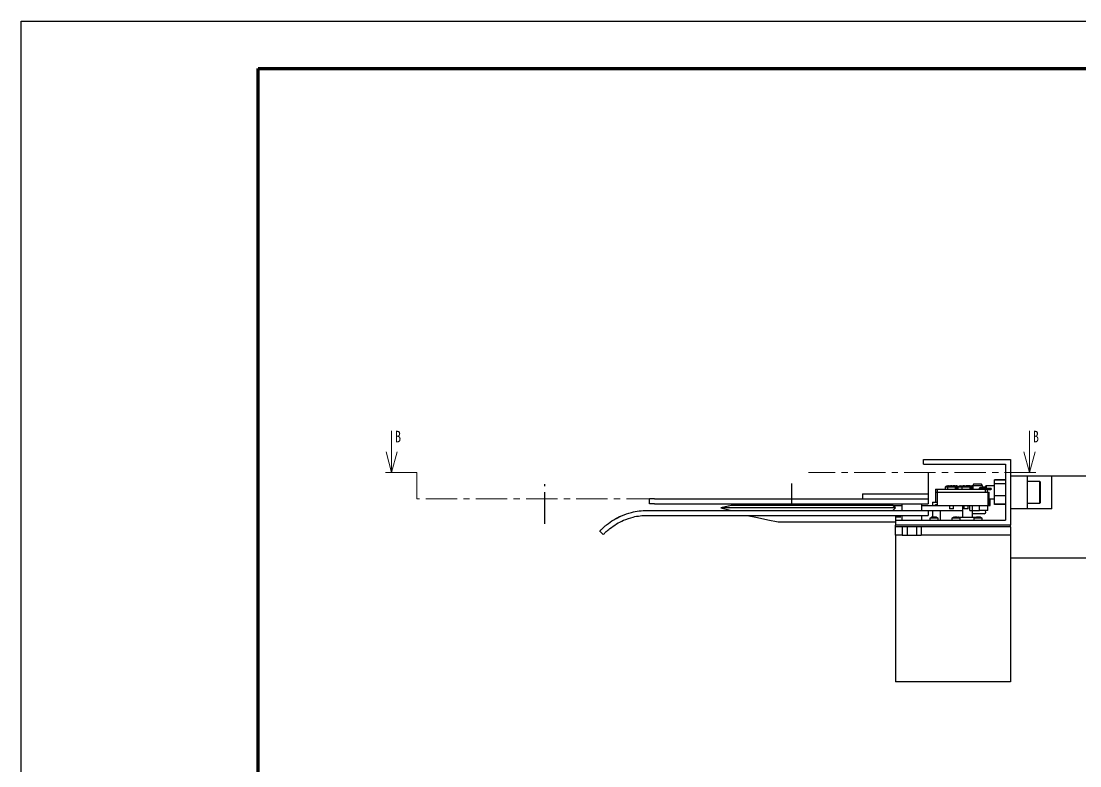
# Model space of a CAD drawing. Header units: millimetres. Extents: x -526 to 1037, y -289 to 1686.
# Drawn here: x -526.3 to -204.8, y 1459.9 to 1686 of the extents above; entities that cross this region are included whole.
import ezdxf
from ezdxf.enums import TextEntityAlignment as Align

# ---------------------------------------------------------------- set-up
doc = ezdxf.new("R2010")
doc.units = ezdxf.units.MM
doc.header["$LTSCALE"] = 0.3
doc.linetypes.add('ACAD_ISO02W100', pattern=[15, 12, -3])
doc.linetypes.add('CENTER', pattern=[50.8, 31.75, -6.35, 6.35, -6.35])
doc.layers.get('0').update_dxf_attribs({"lineweight": 20})
doc.layers.get('Defpoints').update_dxf_attribs({"lineweight": 20})
for name, color, linetype, lineweight in [('中心线', 7, 'CENTER', 20), ('粗实线', 7, 'Continuous', 35), ('虚线', 7, 'ACAD_ISO02W100', 20)]:
    doc.layers.add(name, color=color, linetype=linetype, lineweight=lineweight)
doc.styles.add('SLDTEXTSTYLE1', font='TXT', dxfattribs={"width": 0.75})
doc.styles.add('我的样式', font='txt.shx', dxfattribs={"bigfont": 'gbcbig.shx'})

# ---------------------------------------------------------------- blocks, each defined once
blk = doc.blocks.new('_OPEN30')
at = {"color": 0, "linetype": 'ByBlock', "lineweight": -2}
for p, q in [((-1, 0.267949), (0, 0)), ((0, 0), (-1, -0.267949)), ((0, 0), (-1, 0))]:
    blk.add_line(p, q, dxfattribs=at)
blk = doc.blocks.new('a2图框')
at = {"layer": 'Defpoints', "color": 0, "lineweight": -3}
for p, q in [((-855.36, 604.8), (0, 604.8)), ((-855.36, 0), (-855.36, 604.8))]:
    blk.add_line(p, q, dxfattribs=at)
at = {"layer": 'Defpoints', "color": 0, "lineweight": 70}
for p, q in [((-783.36, 590.4), (-14.4, 590.4)), ((-783.36, 14.4), (-783.36, 590.4))]:
    blk.add_line(p, q, dxfattribs=at)
at = {"layer": 'Defpoints', "color": 0, "style": '我的样式'}
for tag, p in [('(材料)', (-271.89, 78.4)), ('比例', (-248.93, 51.55)), ('(图号)', (-108.44, 51.79)), ('(图名)', (-105.39, 21.78))]:
    blk.add_attdef(tag, p, '', height=7.2, dxfattribs=at)
at = {"layer": 'Defpoints', "color": 0, "lineweight": -3, "style": '我的样式'}
blk.add_attdef('共几张', text='', height=7.2, dxfattribs=at).set_placement((-263.05, 28.43), align=Align.MIDDLE_CENTER)

msp = doc.modelspace()

# ---------------------------------------------------------------- linework, layer by layer
at = {"layer": '中心线', "lineweight": -2}
for p, q in [((-367.222, 1533.406), (-367.222, 1545.451)), ((-292.222, 1539.259), (-292.222, 1545.599))]:
    msp.add_line(p, q, dxfattribs=at)
at = {"layer": '粗实线', "color": 0, "linetype": 'ByBlock', "lineweight": 30}
for p, q in [((-252.301, 1551.429), (-252.301, 1552.929)), ((-252.301, 1552.929), (-225.801, 1552.929)), ((-252.301, 1551.429), (-227.301, 1551.429)), ((-227.301, 1551.429), (-227.301, 1534.429)), ((-225.801, 1552.929), (-225.801, 1532.929)), ((-250.804, 1548.899), (-250.804, 1540.929)), ((-227.301, 1546.676), (-230.701, 1546.676)), ((-230.701, 1546.575), (-230.701, 1546.676)), ((-227.301, 1546.575), (-230.701, 1546.575)), ((-230.701, 1545.521), (-230.701, 1546.575)), ((-225.801, 1547.929), (-220.801, 1547.929)), ((-220.801, 1547.929), (-220.801, 1537.929)), ((-220.801, 1547.929), (-213.301, 1547.929)), ((-213.301, 1537.929), (-213.301, 1547.929)), ((-213.301, 1547.929), (-200.801, 1547.929)), ((-248.638, 1543.929), (-248.638, 1542.929)), ((-248.638, 1543.929), (-248.11, 1543.929)), ((-248.11, 1543.929), (-248.11, 1542.929)), ((-248.11, 1543.929), (-233.52, 1543.929)), ((-245.658, 1544.54), (-245.658, 1543.929)), ((-244.992, 1544.54), (-245.658, 1544.54)), ((-245.231, 1544.798), (-245.231, 1544.8)), ((-245.184, 1544.815), (-245.184, 1544.821)), ((-244.992, 1544.54), (-244.992, 1543.929)), ((-242.887, 1544.54), (-244.992, 1544.54)), ((-244.565, 1544.798), (-244.565, 1544.8)), ((-244.518, 1544.815), (-244.518, 1544.821)), ((-243.645, 1544.812), (-243.611, 1544.8)), ((-242.966, 1544.821), (-242.966, 1544.812)), ((-242.926, 1544.8), (-242.926, 1544.798)), ((-242.492, 1544.54), (-242.887, 1544.54)), ((-242.588, 1544.821), (-242.588, 1544.812)), ((-242.548, 1544.8), (-242.548, 1544.798)), ((-242.114, 1544.54), (-242.508, 1544.54)), ((-242.492, 1543.929), (-242.492, 1544.54)), ((-242.114, 1543.929), (-242.114, 1544.54)), ((-241.806, 1544.54), (-242.114, 1544.54)), ((-242.018, 1544.821), (-242.018, 1544.819)), ((-242.007, 1544.821), (-242.007, 1544.812)), ((-241.966, 1544.8), (-241.966, 1544.798)), ((-241.806, 1544.54), (-241.806, 1543.929)), ((-240.579, 1544.54), (-241.806, 1544.54)), ((-241.379, 1544.798), (-241.379, 1544.8)), ((-241.331, 1544.815), (-241.331, 1544.821)), ((-240.579, 1544.54), (-240.579, 1543.929)), ((-238.474, 1544.54), (-240.579, 1544.54)), ((-240.458, 1544.812), (-240.424, 1544.8)), ((-240.152, 1544.798), (-240.152, 1544.8)), ((-240.105, 1544.815), (-240.105, 1544.821)), ((-239.232, 1544.812), (-239.198, 1544.8)), ((-238.553, 1544.821), (-238.553, 1544.812)), ((-238.513, 1544.8), (-238.513, 1544.798)), ((-238.079, 1544.54), (-238.474, 1544.54)), ((-238.079, 1543.929), (-238.079, 1544.54)), ((-237.895, 1544.54), (-238.079, 1544.54)), ((-237.975, 1544.821), (-237.975, 1544.812)), ((-237.934, 1544.8), (-237.934, 1544.798)), ((-237.501, 1544.54), (-237.895, 1544.54)), ((-237.863, 1544.812), (-237.828, 1544.8)), ((-237.501, 1544.09), (-237.501, 1544.54)), ((-237.308, 1544.54), (-237.501, 1544.54)), ((-237.306, 1544.153), (-237.501, 1544.153)), ((-237.02, 1545.429), (-237.308, 1544.929)), ((-237.308, 1544.929), (-237.308, 1544.153)), ((-237.306, 1544.929), (-237.308, 1544.929)), ((-237.017, 1545.429), (-237.306, 1544.929)), ((-237.306, 1544.929), (-237.306, 1544.065)), ((-237.306, 1544.929), (-237.306, 1543.929)), ((-234.828, 1544.929), (-237.306, 1544.929)), ((-237.017, 1545.429), (-237.02, 1545.429)), ((-235.016, 1545.429), (-237.017, 1545.429)), ((-231.737, 1544.054), (-235.283, 1544.054)), ((-234.594, 1545.429), (-235.016, 1545.429)), ((-234.306, 1544.929), (-234.828, 1544.929)), ((-234.306, 1544.929), (-234.594, 1545.429)), ((-234.306, 1544.929), (-234.594, 1545.429)), ((-234.306, 1544.054), (-234.306, 1544.929)), ((-234.306, 1544.054), (-234.306, 1544.929)), ((-233.301, 1544.526), (-234.306, 1544.526)), ((-234.306, 1544.315), (-233.301, 1544.315)), ((-233.52, 1543.929), (-233.52, 1542.929)), ((-233.52, 1543.851), (-231.811, 1543.851)), ((-233.251, 1544.929), (-233.301, 1544.879)), ((-233.301, 1544.03), (-233.301, 1544.879)), ((-230.701, 1544.929), (-233.251, 1544.929)), ((-233.251, 1544.929), (-233.251, 1544.054)), ((-232.943, 1543.851), (-232.943, 1542.929)), ((-232.943, 1543.805), (-231.778, 1543.805)), ((-232.943, 1543.804), (-231.763, 1543.804)), ((-231.663, 1544.007), (-231.811, 1543.851)), ((-231.778, 1543.805), (-231.767, 1543.898)), ((-227.301, 1545.521), (-230.701, 1545.521)), ((-230.701, 1541.875), (-230.701, 1545.521)), ((-216.901, 1546.179), (-220.801, 1546.179)), ((-216.901, 1539.679), (-216.901, 1546.179)), ((-216.801, 1546.079), (-216.801, 1539.779)), ((-335.436, 1539.429), (-335.436, 1540.929)), ((-333.986, 1540.929), (-335.436, 1540.929)), ((-335.436, 1539.429), (-335.436, 1540.929)), ((-335.436, 1540.929), (-335.436, 1540.929)), ((-333.986, 1540.929), (-321.358, 1540.929)), ((-321.358, 1540.929), (-250.801, 1540.929)), ((-270.801, 1542.429), (-270.801, 1540.929)), ((-270.801, 1542.429), (-250.801, 1542.429)), ((-270.801, 1540.929), (-250.801, 1540.929)), ((-250.801, 1542.429), (-250.801, 1540.929)), ((-250.801, 1540.929), (-250.801, 1539.429)), ((-248.638, 1542.929), (-248.638, 1539.929)), ((-248.638, 1542.929), (-248.11, 1542.929)), ((-248.11, 1542.929), (-248.11, 1538.929)), ((-248.11, 1542.929), (-233.52, 1542.929)), ((-248.11, 1542.929), (-232.61, 1542.929)), ((-232.61, 1538.929), (-232.61, 1542.929)), ((-232.61, 1542.929), (-232.344, 1542.929)), ((-232.344, 1538.929), (-232.344, 1542.929)), ((-232.344, 1540.929), (-230.701, 1540.929)), ((-231.961, 1538.929), (-231.961, 1540.929)), ((-227.301, 1541.875), (-230.701, 1541.875)), ((-230.701, 1539.283), (-230.701, 1541.875)), ((-336.145, 1537.429), (-321.358, 1537.429)), ((-333.986, 1539.429), (-335.436, 1539.429)), ((-333.986, 1539.429), (-321.358, 1539.429)), ((-321.358, 1539.429), (-250.801, 1539.429)), ((-321.358, 1537.429), (-250.801, 1537.429)), ((-310.638, 1538.929), (-313.835, 1538.179)), ((-313.835, 1538.179), (-310.638, 1537.429)), ((-310.612, 1538.929), (-313.809, 1538.179)), ((-313.809, 1538.179), (-310.612, 1537.429)), ((-260.719, 1538.179), (-313.809, 1538.179)), ((-261.608, 1538.929), (-310.612, 1538.929)), ((-260.719, 1538.179), (-261.608, 1538.929)), ((-261.608, 1538.929), (-258.801, 1538.929)), ((-261.608, 1537.429), (-260.719, 1538.179)), ((-258.801, 1539.429), (-258.801, 1537.429)), ((-252.801, 1537.429), (-252.801, 1539.429)), ((-252.801, 1538.929), (-248.11, 1538.929)), ((-250.801, 1537.429), (-250.801, 1535.929)), ((-250.713, 1537.429), (-240.38, 1537.429)), ((-249.551, 1539.929), (-249.551, 1538.929)), ((-249.551, 1539.929), (-248.11, 1539.929)), ((-249.551, 1537.429), (-249.551, 1535.362)), ((-248.301, 1539.179), (-248.11, 1539.15)), ((-248.11, 1538.929), (-232.61, 1538.929)), ((-247.051, 1534.429), (-247.051, 1537.429)), ((-244.367, 1538.929), (-244.367, 1537.929)), ((-243.314, 1537.929), (-244.367, 1537.929)), ((-243.117, 1537.929), (-243.314, 1537.929)), ((-243.117, 1537.929), (-243.117, 1538.929)), ((-240.38, 1538.929), (-240.38, 1535.429)), ((-239.954, 1538.929), (-239.954, 1537.929)), ((-238.901, 1537.929), (-239.954, 1537.929)), ((-238.704, 1537.929), (-238.901, 1537.929)), ((-238.704, 1537.929), (-238.704, 1538.929)), ((-238.166, 1537.429), (-238.166, 1538.929)), ((-238.166, 1537.429), (-237.38, 1537.429)), ((-237.387, 1537.429), (-237.387, 1538.929)), ((-237.38, 1535.429), (-237.38, 1537.429)), ((-237.38, 1537.429), (-235.204, 1537.429)), ((-235.204, 1537.429), (-235.204, 1538.929)), ((-232.761, 1537.429), (-235.204, 1537.429)), ((-232.761, 1537.429), (-232.761, 1538.929)), ((-232.753, 1537.429), (-232.76, 1537.429)), ((-232.753, 1537.429), (-232.753, 1538.929)), ((-232.61, 1538.929), (-232.344, 1538.929)), ((-232.344, 1538.929), (-231.961, 1538.929)), ((-227.301, 1539.283), (-230.701, 1539.283)), ((-230.701, 1539.182), (-230.701, 1539.283)), ((-227.301, 1539.182), (-230.701, 1539.182)), ((-220.801, 1537.929), (-225.801, 1537.929)), ((-220.801, 1539.679), (-216.901, 1539.679)), ((-213.301, 1537.929), (-220.801, 1537.929)), ((-345.516, 1535.011), (-343.937, 1535.822)), ((-336.145, 1535.929), (-321.358, 1535.929)), ((-321.358, 1535.929), (-250.801, 1535.929)), ((-296.391, 1533.929), (-260.801, 1533.929)), ((-260.801, 1535.929), (-260.801, 1534.429)), ((-259.888, 1535.429), (-260.801, 1535.429)), ((-259.888, 1535.379), (-260.801, 1535.379)), ((-260.801, 1534.479), (-259.888, 1534.479)), ((-260.801, 1534.429), (-260.801, 1532.929)), ((-260.801, 1534.429), (-227.301, 1534.429)), ((-259.888, 1535.379), (-259.888, 1535.429)), ((-259.176, 1535.429), (-259.888, 1535.429)), ((-259.176, 1535.379), (-259.888, 1535.379)), ((-259.888, 1534.479), (-259.888, 1534.429)), ((-259.888, 1534.479), (-259.176, 1534.479)), ((-259.176, 1535.379), (-259.176, 1535.429)), ((-259.176, 1534.429), (-259.176, 1534.479)), ((-258.801, 1535.929), (-258.801, 1534.429)), ((-252.801, 1534.429), (-252.801, 1535.929)), ((-250.341, 1535.04), (-250.341, 1534.429)), ((-250.308, 1535.04), (-250.341, 1535.04)), ((-247.841, 1535.04), (-250.308, 1535.04)), ((-248.454, 1535.31), (-248.454, 1535.295)), ((-248.45, 1535.3), (-248.45, 1535.294)), ((-247.841, 1534.429), (-247.841, 1535.04)), ((-243.63, 1535.04), (-243.63, 1534.429)), ((-242.741, 1535.04), (-243.63, 1535.04)), ((-243.052, 1535.294), (-243.052, 1535.3)), ((-243.046, 1535.296), (-243.046, 1535.313)), ((-241.13, 1535.04), (-242.741, 1535.04)), ((-241.88, 1535.429), (-241.88, 1535.334)), ((-241.88, 1535.429), (-238.88, 1535.429)), ((-241.13, 1534.429), (-241.13, 1535.04)), ((-238.88, 1535.429), (-235.88, 1535.429)), ((-234.502, 1536.429), (-237.38, 1536.429)), ((-236.918, 1535.04), (-236.918, 1534.429)), ((-234.812, 1535.04), (-236.918, 1535.04)), ((-236.491, 1535.298), (-236.491, 1535.3)), ((-236.444, 1535.315), (-236.444, 1535.321)), ((-235.88, 1535.33), (-235.88, 1535.429)), ((-235.57, 1535.312), (-235.536, 1535.3)), ((-234.892, 1535.321), (-234.892, 1535.312)), ((-234.851, 1535.3), (-234.851, 1535.298)), ((-234.418, 1535.04), (-234.812, 1535.04)), ((-233.806, 1536.429), (-234.502, 1536.429)), ((-234.418, 1534.429), (-234.418, 1535.04)), ((-350.581, 1531.166), (-349.496, 1530.082)), ((-225.801, 1532.929), (-260.801, 1532.929)), ((-260.801, 1532.429), (-260.801, 1532.929)), ((-225.801, 1532.429), (-260.801, 1532.429)), ((-260.801, 1529.929), (-260.801, 1532.429)), ((-258.687, 1532.429), (-258.687, 1529.829)), ((-257.244, 1532.429), (-257.244, 1529.829)), ((-254.357, 1532.429), (-254.357, 1529.829)), ((-252.914, 1532.429), (-252.914, 1529.829)), ((-225.801, 1532.429), (-225.801, 1532.929)), ((-225.801, 1532.429), (-225.801, 1529.929)), ((-260.801, 1529.929), (-260.801, 1485.429)), ((-258.687, 1529.929), (-260.801, 1529.929)), ((-257.244, 1529.829), (-258.687, 1529.829)), ((-254.357, 1529.829), (-257.244, 1529.829)), ((-252.914, 1529.829), (-254.357, 1529.829)), ((-225.801, 1529.929), (-252.914, 1529.929)), ((-225.801, 1529.929), (-225.801, 1485.429)), ((-200.801, 1522.929), (-225.801, 1522.929)), ((-225.801, 1485.429), (-260.801, 1485.429))]:
    msp.add_line(p, q, dxfattribs=at)
at = {"layer": '粗实线', "color": 0, "linetype": 'ByBlock', "lineweight": 30, "flags": 128}
for points in [[(-243.93, 1544.861), (-243.916, 1544.862), (-243.872, 1544.86)], [(-243.569, 1544.814), (-243.596, 1544.823), (-243.628, 1544.832)], [(-243.271, 1544.861), (-243.286, 1544.862), (-243.368, 1544.858)], [(-238.441, 1544.861), (-238.422, 1544.862), (-238.355, 1544.859)], [(-238.082, 1543.929), (-238.056, 1543.938), (-237.844, 1543.933)], [(-237.844, 1543.933), (-237.853, 1543.976), (-237.85, 1544.023), (-237.834, 1544.069), (-237.809, 1544.106), (-237.777, 1544.129), (-237.745, 1544.134), (-237.741, 1544.133)], [(-231.811, 1543.851), (-231.828, 1543.894), (-231.831, 1543.943), (-231.82, 1543.989), (-231.796, 1544.027), (-231.763, 1544.049), (-231.727, 1544.053), (-231.691, 1544.038), (-231.663, 1544.007)], [(-231.68, 1543.989), (-231.671, 1543.959), (-231.669, 1543.91), (-231.682, 1543.864), (-231.707, 1543.828), (-231.741, 1543.807), (-231.778, 1543.805)], [(-305.801, 1535.929), (-302.7, 1535.27), (-299.561, 1534.603), (-296.391, 1533.929)], [(-249.653, 1535.314), (-249.616, 1535.323), (-249.608, 1535.324)], [(-234.889, 1535.321), (-234.9, 1535.326), (-234.975, 1535.355)]]:
    msp.add_lwpolyline(points, dxfattribs=at)
at = {"layer": '粗实线', "color": 0, "linetype": 'ByBlock', "lineweight": 30}
for centre, radius, start, end in [((-244.408, 1542.979), 2, 112.97861, 128.68219), ((-244.9, 1543.958), 0.903, 67.50155, 112.49845), ((-244.714, 1543.751), 1.169, 116.25608, 117.05542), ((-243.742, 1542.979), 2, 112.97861, 128.68219), ((-244.871, 1543.839), 1.023, 70.93114, 90.7809), ((-244.234, 1543.958), 0.903, 67.5016, 112.4984), ((-244.036, 1543.727), 1.196, 116.26516, 117.04634), ((-244.206, 1543.835), 1.026, 68.87771, 90.76288), ((-243.946, 1543.859), 1.003, 86.58795, 97.41468), ((-243.856, 1543.975), 0.887, 85.19604, 100.96026), ((-243.352, 1543.741), 1.181, 116.26, 117.0515), ((-243.827, 1543.843), 1.019, 73.66469, 90.80419), ((-244.162, 1543.847), 1.076, 61.46281, 62.28951), ((-243.28, 1543.842), 1.019, 68.82414, 111.17586), ((-243.252, 1543.957), 0.905, 71.60975, 90.05911), ((-243.245, 1543.857), 1.004, 80.17644, 90.31096), ((-242.902, 1543.843), 1.018, 68.8151, 100.00919), ((-243.742, 1542.979), 2, 51.31781, 67.105), ((-243.431, 1543.839), 1.085, 61.4631, 62.28274), ((-242.873, 1543.96), 0.902, 73.03505, 90.84052), ((-242.331, 1543.85), 1.012, 89.15025, 104.6502), ((-242.32, 1543.846), 1.016, 68.78283, 105.26071), ((-243.364, 1542.979), 2, 51.31781, 67.105), ((-243.045, 1543.852), 1.07, 61.45737, 62.28847), ((-242.292, 1543.958), 0.903, 72.32339, 91.16874), ((-242.783, 1542.979), 2, 56.1676, 67.105), ((-242.471, 1543.839), 1.085, 61.4631, 62.28274), ((-240.556, 1542.979), 2, 112.97861, 128.68219), ((-241.048, 1543.958), 0.903, 67.50153, 112.49847), ((-240.855, 1543.739), 1.183, 116.26059, 117.05091), ((-241.019, 1543.835), 1.026, 68.87774, 90.76284), ((-240.166, 1543.743), 1.178, 116.25753, 117.05104), ((-239.329, 1542.979), 2, 112.97861, 128.68219), ((-240.974, 1543.85), 1.073, 61.46002, 62.28906), ((-240.094, 1543.843), 1.019, 81.46985, 111.18353), ((-239.821, 1543.958), 0.903, 67.50157, 112.49843), ((-239.629, 1543.739), 1.183, 116.26059, 117.05091), ((-240.064, 1543.976), 0.886, 81.43995, 90.93602), ((-239.793, 1543.835), 1.026, 68.87773, 90.76281), ((-239.243, 1543.964), 0.897, 78.30107, 108.4347), ((-238.945, 1543.753), 1.167, 116.25538, 117.05613), ((-239.752, 1543.843), 1.08, 61.46291, 62.28617), ((-238.867, 1543.842), 1.019, 68.82418, 111.17582), ((-239.213, 1543.857), 1.005, 80.09907, 90.87833), ((-238.839, 1543.959), 0.903, 72.78223, 90.83302), ((-238.466, 1543.97), 0.891, 88.32334, 102.61038), ((-238.452, 1543.971), 0.89, 84.89892, 103.05559), ((-238.288, 1543.845), 1.016, 68.78954, 106.56724), ((-239.329, 1542.979), 2, 51.31781, 67.105), ((-239.015, 1543.843), 1.08, 61.46291, 62.28617), ((-238.26, 1543.959), 0.903, 72.96423, 90.83155), ((-238.751, 1542.979), 2, 51.31781, 67.105), ((-238.433, 1543.85), 1.073, 61.46002, 62.28906), ((-237.51, 1543.835), 1.026, 89.23716, 111.12226), ((-238.389, 1543.832), 1.094, 61.46793, 62.28115), ((-237.498, 1543.843), 1.018, 79.11822, 111.18525), ((-237.468, 1543.974), 0.887, 79.47633, 91.37002), ((-237.292, 1544.052), 0.102, 97.70572, 168.998), ((-216.901, 1546.079), 0.1, 0, 90), ((-248.301, 1538.429), 0.75, 75.3094, 138.18969), ((-233.806, 1536.929), 0.5, 270, 90), ((-233.806, 1536.929), 0.5, 270, 90), ((-216.901, 1539.779), 0.1, 270, 0), ((-249.091, 1533.479), 2, 110.28324, 128.68219), ((-249.75, 1535.225), 0.135, 30.26006, 105.01474), ((-249.583, 1534.477), 0.885, 85.21806, 98.04203), ((-248.973, 1533.566), 1.848, 110.27626, 110.92109), ((-249.553, 1534.358), 1.003, 82.44612, 90.87958), ((-249.901, 1535.003), 0.553, 31.53044, 32.42362), ((-248.937, 1533.575), 1.787, 74.02612, 105.97388), ((-249.245, 1533.577), 1.785, 85.04489, 95.66218), ((-248.629, 1534.358), 1.003, 81.48642, 96.90326), ((-248.599, 1534.476), 0.886, 81.95902, 90.935), ((-248.432, 1535.23), 0.129, 28.99636, 139.1513), ((-248.91, 1535.008), 0.545, 31.51317, 32.4199), ((-249.091, 1533.479), 2, 51.31781, 69.71676), ((-248.976, 1533.573), 1.841, 69.07577, 69.72326), ((-242.38, 1533.479), 2, 110.643, 128.68219), ((-243.028, 1535.174), 0.186, 54.97486, 140.42344), ((-242.521, 1533.62), 1.795, 110.59016, 111.24461), ((-242.575, 1533.633), 1.729, 73.76039, 106.23961), ((-242.624, 1534.956), 0.549, 141.21408, 142.18657), ((-242.184, 1533.635), 1.727, 78.42612, 96.48631), ((-241.648, 1534.948), 0.561, 141.21506, 142.16763), ((-242.539, 1533.597), 1.82, 68.75803, 69.40348), ((-241.734, 1535.168), 0.192, 72.03328, 139.55107), ((-242.38, 1533.479), 2, 51.31781, 69.357), ((-235.668, 1533.479), 2, 112.97861, 128.68219), ((-236.16, 1534.458), 0.903, 67.50156, 112.49844), ((-235.96, 1534.223), 1.201, 116.26734, 117.04562), ((-236.132, 1534.335), 1.027, 68.87855, 90.76193), ((-235.514, 1533.576), 1.786, 84.34019, 101.82318), ((-235.822, 1533.577), 1.785, 85.04472, 91.84773), ((-235.274, 1534.235), 1.187, 116.26276, 117.0502), ((-236.095, 1534.333), 1.092, 61.46638, 62.28119), ((-235.206, 1534.342), 1.019, 68.82417, 111.17583), ((-235.177, 1534.457), 0.905, 71.61279, 90.8194), ((-235.011, 1535.238), 0.121, 42.77357, 112.49404), ((-235.668, 1533.479), 2, 51.31781, 67.105), ((-235.359, 1534.333), 1.092, 61.46638, 62.28119)]:
    msp.add_arc(centre, radius, start, end, dxfattribs=at)
for points, knots in [([(-245.231, 1544.8), (-245.22, 1544.805), (-245.2, 1544.815), (-245.184, 1544.822), (-245.185, 1544.821), (-245.185, 1544.821)], [0, 0, 0, 0, 0.3975866, 0.7963123, 1, 1, 1, 1]), ([(-244.565, 1544.8), (-244.555, 1544.805), (-244.534, 1544.815), (-244.519, 1544.822), (-244.52, 1544.821), (-244.52, 1544.821)], [0, 0, 0, 0, 0.3975788, 0.7962853, 1, 1, 1, 1]), ([(-243.662, 1544.8), (-243.674, 1544.805), (-243.698, 1544.815), (-243.745, 1544.823), (-243.792, 1544.822), (-243.838, 1544.815), (-243.862, 1544.805), (-243.874, 1544.8)], [0, 0, 0, 0, 0.2065328, 0.4136693, 0.6082197, 0.796279, 1, 1, 1, 1]), ([(-242.963, 1544.821), (-242.964, 1544.821), (-242.969, 1544.824), (-242.966, 1544.822), (-242.954, 1544.815), (-242.936, 1544.805), (-242.926, 1544.8)], [0, 0, 0, 0, 0.0214493, 0.3461498, 0.6600077, 1, 1, 1, 1]), ([(-242.585, 1544.821), (-242.585, 1544.821), (-242.591, 1544.824), (-242.588, 1544.822), (-242.576, 1544.815), (-242.557, 1544.805), (-242.548, 1544.8)], [0, 0, 0, 0, 0.0214736, 0.3461487, 0.6600071, 1, 1, 1, 1]), ([(-242.004, 1544.821), (-242.004, 1544.821), (-242.009, 1544.824), (-242.007, 1544.822), (-241.995, 1544.815), (-241.976, 1544.805), (-241.966, 1544.8)], [0, 0, 0, 0, 0.0214253, 0.3461028, 0.6599635, 1, 1, 1, 1]), ([(-241.379, 1544.8), (-241.368, 1544.805), (-241.347, 1544.815), (-241.332, 1544.822), (-241.333, 1544.821), (-241.333, 1544.821)], [0, 0, 0, 0, 0.3975893, 0.7963134, 1, 1, 1, 1]), ([(-240.475, 1544.8), (-240.487, 1544.805), (-240.511, 1544.815), (-240.558, 1544.823), (-240.606, 1544.822), (-240.651, 1544.815), (-240.675, 1544.805), (-240.687, 1544.8)], [0, 0, 0, 0, 0.206542, 0.4136765, 0.6082322, 0.7962929, 1, 1, 1, 1]), ([(-240.152, 1544.8), (-240.142, 1544.805), (-240.121, 1544.815), (-240.106, 1544.822), (-240.107, 1544.821), (-240.107, 1544.821)], [0, 0, 0, 0, 0.3975637, 0.7962849, 1, 1, 1, 1]), ([(-239.249, 1544.8), (-239.261, 1544.805), (-239.285, 1544.815), (-239.332, 1544.823), (-239.379, 1544.822), (-239.425, 1544.815), (-239.449, 1544.805), (-239.461, 1544.8)], [0, 0, 0, 0, 0.2065417, 0.4136668, 0.6082236, 0.7962836, 1, 1, 1, 1]), ([(-238.55, 1544.821), (-238.551, 1544.821), (-238.556, 1544.824), (-238.553, 1544.822), (-238.541, 1544.815), (-238.523, 1544.805), (-238.513, 1544.8)], [0, 0, 0, 0, 0.0214497, 0.3461552, 0.6600058, 1, 1, 1, 1]), ([(-238.029, 1544.841), (-238.07, 1544.856), (-238.194, 1544.899), (-238.315, 1544.911), (-238.395, 1544.856), (-238.416, 1544.841)], [0, 0, 0, 0, 0.2669189, 0.8004175, 1, 1, 1, 1]), ([(-237.741, 1544.133), (-237.793, 1544.143), (-237.91, 1544.165), (-238.01, 1544.131), (-238.065, 1544.112)], [0, 0, 0, 0, 0.4501376, 1, 1, 1, 1]), ([(-237.88, 1544.8), (-237.892, 1544.805), (-237.915, 1544.815), (-237.962, 1544.823), (-237.994, 1544.822), (-238.009, 1544.821)], [0, 0, 0, 0, 0.3439639, 0.688873, 1, 1, 1, 1]), ([(-237.971, 1544.821), (-237.972, 1544.821), (-237.977, 1544.824), (-237.974, 1544.822), (-237.962, 1544.815), (-237.944, 1544.805), (-237.934, 1544.8)], [0, 0, 0, 0, 0.0214494, 0.3461516, 0.6600093, 1, 1, 1, 1]), ([(-237.299, 1544.065), (-237.328, 1544.066), (-237.466, 1544.072), (-237.619, 1544.106), (-237.741, 1544.133)], [0, 0, 0, 0, 0.21185979, 1, 1, 1, 1]), ([(-235.292, 1543.929), (-235.291, 1543.971), (-235.29, 1544.071), (-235.223, 1544.217), (-235.115, 1544.349), (-234.974, 1544.445), (-234.876, 1544.458), (-234.828, 1544.464)], [0, 0, 0, 0, 0.1503845, 0.3504237, 0.5602448, 0.7798488, 1, 1, 1, 1]), ([(-234.828, 1544.464), (-234.785, 1544.458), (-234.7, 1544.447), (-234.6, 1544.361), (-234.531, 1544.231), (-234.497, 1544.119), (-234.495, 1544.056), (-234.495, 1544.054)], [0, 0, 0, 0, 0.24186715, 0.48340922, 0.73349464, 0.99187452, 1, 1, 1, 1]), ([(-343.937, 1535.822), (-342.959, 1536.191), (-341.273, 1536.828), (-338.618, 1537.334), (-336.974, 1537.397), (-336.145, 1537.429)], [0, 0, 0, 0, 0.4066013, 0.700915, 1, 1, 1, 1]), ([(-348.488, 1533.081), (-347.776, 1533.615), (-346.352, 1534.683), (-344.742, 1535.442), (-343.937, 1535.822)], [0, 0, 0, 0, 0.5000001, 1, 1, 1, 1]), ([(-347.548, 1531.912), (-346.89, 1532.406), (-345.574, 1533.392), (-344.087, 1534.094), (-343.344, 1534.444)], [0, 0, 0, 0, 0.4999998, 1, 1, 1, 1]), ([(-343.344, 1534.444), (-342.384, 1534.804), (-340.802, 1535.398), (-338.337, 1535.848), (-336.879, 1535.902), (-336.145, 1535.929)], [0, 0, 0, 0, 0.4332081, 0.7145157, 1, 1, 1, 1]), ([(-249.433, 1535.3), (-249.438, 1535.305), (-249.448, 1535.315), (-249.481, 1535.323), (-249.522, 1535.322), (-249.568, 1535.315), (-249.598, 1535.305), (-249.614, 1535.3)], [0, 0, 0, 0, 0.20654179, 0.41367146, 0.60822906, 0.7962832, 1, 1, 1, 1]), ([(-248.338, 1535.3), (-248.353, 1535.305), (-248.383, 1535.315), (-248.421, 1535.323), (-248.445, 1535.322), (-248.457, 1535.315), (-248.452, 1535.305), (-248.45, 1535.3)], [0, 0, 0, 0, 0.2065408, 0.4136744, 0.608231, 0.7962842, 1, 1, 1, 1]), ([(-243.052, 1535.3), (-243.049, 1535.305), (-243.043, 1535.315), (-243.053, 1535.323), (-243.076, 1535.322), (-243.11, 1535.315), (-243.138, 1535.305), (-243.153, 1535.3)], [0, 0, 0, 0, 0.2065419, 0.4136713, 0.6082263, 0.7962861, 1, 1, 1, 1]), ([(-241.898, 1535.3), (-241.914, 1535.305), (-241.945, 1535.315), (-241.994, 1535.323), (-242.035, 1535.322), (-242.068, 1535.315), (-242.08, 1535.305), (-242.085, 1535.3)], [0, 0, 0, 0, 0.20654114, 0.41366845, 0.60822654, 0.79628014, 1, 1, 1, 1]), ([(-236.491, 1535.3), (-236.481, 1535.305), (-236.46, 1535.315), (-236.444, 1535.322), (-236.445, 1535.321), (-236.446, 1535.321)], [0, 0, 0, 0, 0.3975759, 0.7962842, 1, 1, 1, 1]), ([(-235.588, 1535.3), (-235.599, 1535.305), (-235.623, 1535.315), (-235.67, 1535.323), (-235.718, 1535.322), (-235.764, 1535.315), (-235.787, 1535.305), (-235.8, 1535.3)], [0, 0, 0, 0, 0.206538, 0.4136665, 0.6082243, 0.7962828, 1, 1, 1, 1]), ([(-234.889, 1535.321), (-234.889, 1535.321), (-234.895, 1535.324), (-234.892, 1535.322), (-234.88, 1535.315), (-234.861, 1535.305), (-234.851, 1535.3)], [0, 0, 0, 0, 0.0214494, 0.3461513, 0.6600101, 1, 1, 1, 1]), ([(-350.549, 1531.166), (-350.552, 1531.163), (-350.563, 1531.152), (-350.458, 1531.263), (-350.238, 1531.494), (-349.784, 1531.949), (-349.173, 1532.52), (-348.637, 1532.959), (-348.489, 1533.081)], [0, 0, 0, 0, 0.0740374, 0.2422565, 0.4131839, 0.5839329, 0.8848097, 1, 1, 1, 1]), ([(-349.499, 1530.092), (-349.46, 1530.136), (-349.4, 1530.202), (-349.007, 1530.606), (-348.504, 1531.102), (-347.925, 1531.593), (-347.549, 1531.912)], [0, 0, 0, 0, 0.33716, 0.5090641, 0.6809536, 1, 1, 1, 1])]:
    msp.add_open_spline(points, degree=3, knots=knots, dxfattribs=at)
at = {"layer": '虚线', "color": 7, "linetype": 'Continuous', "lineweight": 0}
for p, q in [((-413.796, 1561.599), (-413.796, 1548.899)), ((-220.089, 1561.599), (-220.089, 1548.899))]:
    msp.add_line(p, q, dxfattribs=at)
at = {"layer": '虚线', "color": 7, "linetype": 'CENTER', "lineweight": 0}
for p, q in [((-406.169, 1548.899), (-415.796, 1548.899)), ((-406.169, 1548.899), (-406.169, 1540.929)), ((-218.089, 1548.899), (-287.225, 1548.899)), ((-287.225, 1540.929), (-406.169, 1540.929))]:
    msp.add_line(p, q, dxfattribs=at)

# ---------------------------------------------------------------- block references
at = {"layer": '中心线', "lineweight": -2}
msp.add_blockref('a2图框', (329.054, 1081.176), dxfattribs=at)
at = {"layer": '虚线', "color": 7, "linetype": 'Continuous', "lineweight": 0, "xscale": 6.350000000000023, "yscale": 6.350000000000023, "rotation": 270.0000000000005}
for p in [(-413.796, 1548.899), (-220.089, 1548.899)]:
    msp.add_blockref('_OPEN30', p, dxfattribs=at)

# ---------------------------------------------------------------- texts
at = {"layer": '虚线', "color": 7, "linetype": 'Continuous', "char_height": 3.5, "attachment_point": 1, "style": 'SLDTEXTSTYLE1'}
for insert in [(-412.724, 1561.599), (-219.017, 1561.599)]:
    msp.add_mtext('B', dxfattribs=dict(at, insert=insert))

doc.saveas('drawing.dxf')
